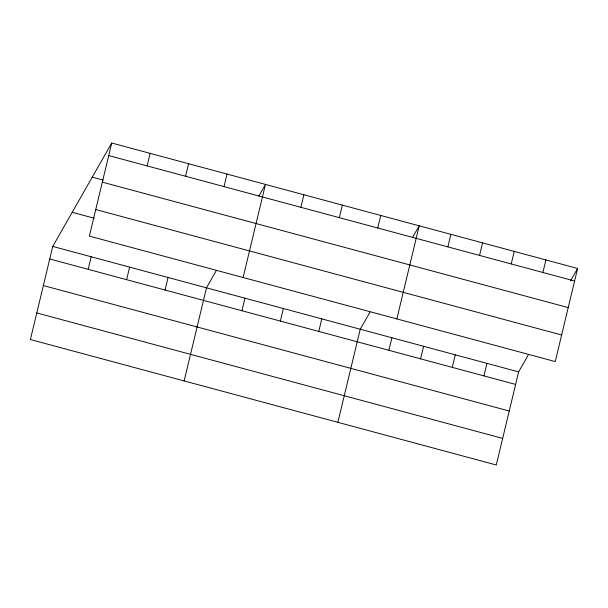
<?xml version="1.0" encoding="UTF-8"?>
<svg xmlns="http://www.w3.org/2000/svg" width="608" height="608" viewBox="0 0 608 608"><rect width="100%" height="100%" fill="white"/><g stroke="black" fill="none" stroke-linecap="round" stroke-linejoin="round"><path stroke-width="0.91" d="M111.72 143.017L89.368 236.117L555.248 361.57L577.6 268.47L111.72 143.017L52.752 246.43L30.4 339.53L496.28 464.983L518.632 371.883L528.36 354.821M88.175 269.321L91.185 256.781M147.144 165.908L150.153 153.36M126.608 279.672L129.618 267.132M185.577 176.259L188.594 163.712M165.049 290.024L168.059 277.484M224.018 186.603L227.027 174.063M184.14 380.935L206.492 287.835L216.22 270.765M243.109 277.514L265.46 184.414L258.826 196.05M241.916 310.726L244.925 298.178M300.884 207.305L303.894 194.765M280.349 321.077L283.358 308.53M339.317 217.656L342.334 205.116M318.782 331.421L321.799 318.881M377.758 228.008L380.768 215.46M337.881 422.332L360.232 329.232L369.96 312.17M388.9 350.307L391.909 337.759M396.849 318.911L419.201 225.811L412.566 237.447M420.584 358.834L423.594 346.294M447.868 246.886L450.878 234.346M452.261 367.369L455.27 354.821M479.552 255.413L482.562 242.873M483.938 375.896L486.955 363.356M511.229 263.948L514.239 251.408M542.906 272.475L545.923 259.935M570.524 280.881L577.6 268.47M108.71 155.557L574.59 281.01M92.264 177.141L103.246 180.097M102.326 182.142L568.206 307.595M95.752 209.532L561.632 334.985M72.208 212.306L94.172 218.219M52.752 246.43L518.632 371.883M49.742 258.978L515.622 384.431M43.358 285.555L509.238 411.016M36.784 312.945L502.664 438.398"/></g></svg>
